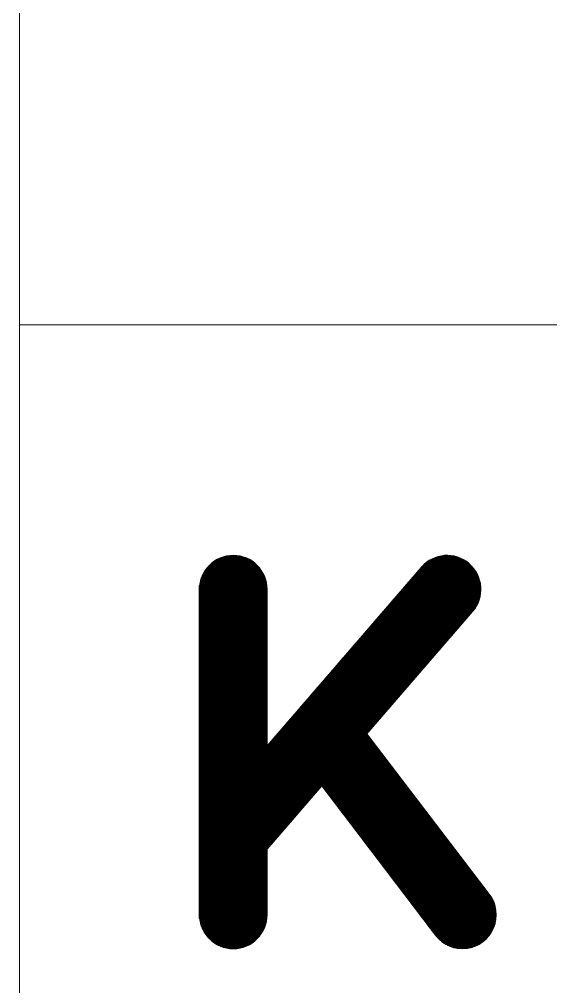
# Model space of a CAD drawing. Header units: inches. Extents: x 1155 to 1996, y 2 to 596.
# Drawn here: x 1821.56 to 1830.55, y 100.47 to 116.84 of the extents above; entities that cross this region are included whole.
import ezdxf

# ---------------------------------------------------------------- set-up
doc = ezdxf.new("R2010")
doc.units = ezdxf.units.IN
doc.header["$MEASUREMENT"] = 0
doc.layers.add('BG 0 -1', color=7, linetype='Continuous')
doc.layers.add('BG ÇÑ±¹Áö¿ª³\xad¹æ±â¼úÁÖ½ÄÈ¸»ç CI', color=7, linetype='Continuous')

msp = doc.modelspace()

# ---------------------------------------------------------------- linework, layer by layer
at = {"layer": 'BG 0 -1', "color": 7, "linetype": 'Continuous', "lineweight": 9}
for p, q in [((1821.558, 212.008), (1821.558, 19.738)), ((1821.558, 111.671), (1970.825, 111.671))]:
    msp.add_line(p, q, dxfattribs=at)
at = {"layer": 'BG ÇÑ±¹Áö¿ª³\xad¹æ±â¼úÁÖ½ÄÈ¸»ç CI', "color": 242, "linetype": 'Continuous', "lineweight": 25, "true_color": 0xd51c29}
for p, q in [((1824.782, 101.27), (1824.782, 107.608)), ((1824.787, 107.613), (1825.567, 107.613)), ((1824.799, 101.254), (1824.799, 107.624)), ((1824.807, 107.63), (1825.548, 107.63)), ((1824.817, 101.24), (1824.817, 107.639)), ((1824.828, 107.648), (1825.526, 107.648)), ((1824.834, 101.226), (1824.834, 107.652)), ((1824.851, 101.214), (1824.851, 107.665)), ((1824.852, 107.665), (1825.502, 107.665)), ((1824.869, 101.202), (1824.869, 107.676)), ((1824.879, 107.682), (1825.476, 107.682)), ((1824.886, 101.191), (1824.886, 107.687)), ((1824.903, 101.182), (1824.903, 107.697)), ((1824.909, 107.7), (1825.445, 107.7)), ((1824.921, 101.172), (1824.921, 107.706)), ((1824.938, 101.164), (1824.938, 107.714)), ((1824.945, 107.717), (1825.409, 107.717)), ((1824.956, 101.157), (1824.956, 107.722)), ((1824.973, 101.15), (1824.973, 107.729)), ((1824.989, 107.734), (1825.366, 107.734)), ((1824.99, 101.143), (1824.99, 107.735)), ((1825.008, 101.138), (1825.008, 107.741)), ((1825.025, 101.132), (1825.025, 107.746)), ((1825.042, 101.128), (1825.042, 107.75)), ((1825.049, 107.752), (1825.305, 107.752)), ((1825.06, 101.124), (1825.06, 107.754)), ((1825.077, 101.121), (1825.077, 107.758)), ((1825.094, 101.118), (1825.094, 107.76)), ((1825.112, 101.116), (1825.112, 107.763)), ((1825.129, 101.114), (1825.129, 107.764)), ((1825.147, 101.113), (1825.147, 107.766)), ((1825.164, 101.112), (1825.164, 107.766)), ((1825.181, 101.112), (1825.181, 107.766)), ((1825.199, 101.112), (1825.199, 107.766)), ((1825.216, 101.113), (1825.216, 107.765)), ((1825.233, 101.115), (1825.233, 107.764)), ((1825.251, 101.117), (1825.251, 107.762)), ((1825.268, 101.119), (1825.268, 107.759)), ((1825.285, 101.122), (1825.285, 107.756)), ((1825.303, 101.126), (1825.303, 107.752)), ((1825.32, 101.13), (1825.32, 107.748)), ((1825.338, 101.135), (1825.338, 107.743)), ((1825.355, 101.14), (1825.355, 107.738)), ((1825.372, 101.146), (1825.372, 107.732)), ((1825.39, 101.153), (1825.39, 107.725)), ((1825.407, 101.16), (1825.407, 107.718)), ((1825.424, 101.168), (1825.424, 107.71)), ((1825.442, 101.177), (1825.442, 107.701)), ((1825.459, 101.186), (1825.459, 107.692)), ((1825.476, 101.196), (1825.476, 107.682)), ((1825.494, 101.208), (1825.494, 107.671)), ((1825.511, 101.22), (1825.511, 107.659)), ((1825.529, 101.233), (1825.529, 107.646)), ((1825.546, 101.247), (1825.546, 107.632)), ((1825.563, 101.262), (1825.563, 107.616)), ((1828.404, 107.613), (1829.184, 107.613)), ((1828.411, 105.875), (1828.411, 107.619)), ((1828.424, 107.63), (1829.165, 107.63)), ((1828.428, 105.895), (1828.428, 107.634)), ((1828.445, 107.648), (1829.143, 107.648)), ((1828.446, 105.915), (1828.446, 107.648)), ((1828.463, 105.935), (1828.463, 107.661)), ((1828.469, 107.665), (1829.12, 107.665)), ((1828.481, 105.955), (1828.481, 107.673)), ((1828.496, 107.682), (1829.093, 107.682)), ((1828.498, 105.976), (1828.498, 107.684)), ((1828.515, 105.996), (1828.515, 107.694)), ((1828.526, 107.7), (1829.062, 107.7)), ((1828.533, 106.016), (1828.533, 107.703)), ((1828.55, 106.036), (1828.55, 107.712)), ((1828.562, 107.717), (1829.027, 107.717)), ((1828.567, 106.056), (1828.567, 107.719)), ((1828.585, 106.076), (1828.585, 107.727)), ((1828.602, 106.096), (1828.602, 107.733)), ((1828.606, 107.734), (1828.983, 107.734)), ((1828.619, 106.116), (1828.619, 107.739)), ((1828.637, 106.136), (1828.637, 107.744)), ((1828.654, 106.157), (1828.654, 107.749)), ((1828.666, 107.752), (1828.923, 107.752)), ((1828.672, 106.177), (1828.672, 107.753)), ((1828.689, 106.197), (1828.689, 107.757)), ((1828.706, 106.217), (1828.706, 107.76)), ((1828.724, 106.237), (1828.724, 107.762)), ((1828.741, 106.257), (1828.741, 107.764)), ((1828.758, 106.277), (1828.758, 107.765)), ((1828.776, 106.297), (1828.776, 107.766)), ((1828.793, 106.317), (1828.793, 107.766)), ((1828.81, 106.337), (1828.81, 107.766)), ((1828.828, 106.358), (1828.828, 107.765)), ((1828.845, 106.378), (1828.845, 107.764)), ((1828.863, 106.398), (1828.863, 107.762)), ((1828.88, 106.418), (1828.88, 107.76)), ((1828.897, 106.438), (1828.897, 107.757)), ((1828.915, 106.458), (1828.915, 107.754)), ((1828.932, 106.478), (1828.932, 107.75)), ((1828.949, 106.498), (1828.949, 107.745)), ((1828.967, 106.518), (1828.967, 107.74)), ((1828.984, 106.538), (1828.984, 107.734)), ((1829.001, 106.559), (1829.001, 107.728)), ((1829.019, 106.579), (1829.019, 107.72)), ((1829.036, 106.599), (1829.036, 107.713)), ((1829.054, 106.619), (1829.054, 107.704)), ((1829.071, 106.639), (1829.071, 107.695)), ((1829.088, 106.659), (1829.088, 107.685)), ((1829.106, 106.679), (1829.106, 107.674)), ((1829.123, 106.699), (1829.123, 107.663)), ((1829.14, 106.719), (1829.14, 107.65)), ((1829.158, 106.739), (1829.158, 107.636)), ((1829.175, 106.76), (1829.175, 107.621)), ((1829.192, 106.78), (1829.192, 107.605)), ((1824.66, 101.438), (1824.66, 107.44)), ((1824.66, 107.439), (1825.694, 107.439)), ((1824.669, 107.457), (1825.686, 107.457)), ((1824.678, 107.474), (1825.676, 107.474)), ((1824.678, 101.405), (1824.678, 107.474)), ((1824.688, 107.491), (1825.666, 107.491)), ((1824.695, 101.376), (1824.695, 107.503)), ((1824.699, 107.509), (1825.655, 107.509)), ((1824.711, 107.526), (1825.643, 107.526)), ((1824.712, 101.35), (1824.712, 107.528)), ((1824.724, 107.543), (1825.63, 107.543)), ((1824.73, 101.327), (1824.73, 107.551)), ((1824.738, 107.561), (1825.616, 107.561)), ((1824.747, 101.306), (1824.747, 107.572)), ((1824.753, 107.578), (1825.601, 107.578)), ((1824.765, 101.288), (1824.765, 107.591)), ((1824.769, 107.596), (1825.585, 107.596)), ((1825.581, 101.278), (1825.581, 107.6)), ((1825.598, 101.296), (1825.598, 107.582)), ((1825.615, 101.316), (1825.615, 107.562)), ((1825.633, 101.338), (1825.633, 107.54)), ((1825.65, 101.362), (1825.65, 107.516)), ((1825.667, 101.389), (1825.667, 107.489)), ((1825.685, 101.42), (1825.685, 107.458)), ((1828.361, 107.568), (1825.749, 104.545)), ((1828.25, 107.439), (1829.311, 107.439)), ((1828.255, 105.694), (1828.255, 107.445)), ((1828.265, 107.457), (1829.303, 107.457)), ((1828.272, 105.714), (1828.272, 107.465)), ((1828.28, 107.474), (1829.293, 107.474)), ((1828.29, 105.734), (1828.29, 107.485)), ((1828.295, 107.491), (1829.283, 107.491)), ((1828.307, 105.754), (1828.307, 107.505)), ((1828.31, 107.509), (1829.272, 107.509)), ((1828.324, 105.775), (1828.324, 107.525)), ((1828.325, 107.526), (1829.26, 107.526)), ((1828.34, 107.543), (1829.248, 107.543)), ((1828.342, 105.795), (1828.342, 107.545)), ((1828.355, 107.561), (1829.234, 107.561)), ((1828.359, 105.815), (1828.359, 107.565)), ((1828.37, 107.578), (1829.219, 107.578)), ((1828.376, 105.835), (1828.376, 107.585)), ((1828.386, 107.596), (1829.202, 107.596)), ((1828.394, 105.855), (1828.394, 107.603)), ((1829.21, 106.8), (1829.21, 107.588)), ((1829.227, 106.82), (1829.227, 107.568)), ((1829.245, 106.841), (1829.245, 107.547)), ((1829.262, 106.864), (1829.262, 107.524)), ((1829.279, 106.89), (1829.279, 107.498)), ((1829.297, 106.92), (1829.297, 107.468)), ((1824.612, 107.283), (1825.742, 107.283)), ((1824.615, 107.3), (1825.739, 107.3)), ((1824.618, 107.318), (1825.736, 107.318)), ((1824.622, 107.335), (1825.732, 107.335)), ((1824.626, 101.531), (1824.626, 107.347)), ((1824.627, 107.352), (1825.727, 107.352)), ((1824.632, 107.37), (1825.722, 107.37)), ((1824.638, 107.387), (1825.716, 107.387)), ((1824.643, 101.479), (1824.643, 107.4)), ((1824.645, 107.405), (1825.709, 107.405)), ((1824.652, 107.422), (1825.702, 107.422)), ((1825.702, 101.457), (1825.702, 107.421)), ((1825.72, 101.502), (1825.72, 107.376)), ((1825.737, 101.566), (1825.737, 107.312)), ((1828.115, 107.283), (1829.36, 107.283)), ((1828.116, 105.533), (1828.116, 107.284)), ((1828.13, 107.3), (1829.357, 107.3)), ((1828.133, 105.553), (1828.133, 107.304)), ((1828.145, 107.318), (1829.353, 107.318)), ((1828.151, 105.574), (1828.151, 107.324)), ((1828.16, 107.335), (1829.349, 107.335)), ((1828.168, 105.594), (1828.168, 107.344)), ((1828.175, 107.352), (1829.344, 107.352)), ((1828.185, 105.614), (1828.185, 107.364)), ((1828.19, 107.37), (1829.339, 107.37)), ((1828.203, 105.634), (1828.203, 107.385)), ((1828.205, 107.387), (1829.333, 107.387)), ((1828.22, 107.405), (1829.326, 107.405)), ((1828.22, 105.654), (1828.22, 107.405)), ((1828.235, 107.422), (1829.319, 107.422)), ((1828.237, 105.674), (1828.237, 107.425)), ((1829.314, 106.955), (1829.314, 107.434)), ((1829.331, 106.997), (1829.331, 107.392)), ((1829.349, 107.052), (1829.349, 107.336)), ((1824.605, 107.213), (1825.749, 107.213)), ((1824.605, 107.196), (1825.749, 107.196)), ((1824.605, 107.194), (1824.605, 101.684)), ((1824.605, 107.179), (1825.749, 107.179)), ((1824.605, 107.161), (1825.749, 107.161)), ((1824.605, 107.144), (1825.749, 107.144)), ((1824.605, 107.127), (1825.749, 107.127)), ((1824.606, 107.231), (1825.748, 107.231)), ((1824.607, 107.248), (1825.747, 107.248)), ((1824.608, 101.622), (1824.608, 107.256)), ((1824.609, 107.266), (1825.745, 107.266)), ((1825.749, 104.545), (1825.749, 107.194)), ((1827.977, 105.373), (1827.977, 107.123)), ((1827.98, 107.127), (1829.363, 107.127)), ((1827.994, 105.393), (1827.994, 107.143)), ((1827.995, 107.144), (1829.364, 107.144)), ((1828.01, 107.161), (1829.366, 107.161)), ((1828.012, 105.413), (1828.012, 107.163)), ((1828.025, 107.179), (1829.366, 107.179)), ((1828.029, 105.433), (1828.029, 107.184)), ((1828.04, 107.196), (1829.367, 107.196)), ((1828.046, 105.453), (1828.046, 107.204)), ((1828.055, 107.213), (1829.366, 107.213)), ((1828.064, 105.473), (1828.064, 107.224)), ((1828.07, 107.231), (1829.365, 107.231)), ((1828.081, 105.493), (1828.081, 107.244)), ((1828.085, 107.248), (1829.364, 107.248)), ((1828.098, 105.513), (1828.098, 107.264)), ((1828.1, 107.266), (1829.362, 107.266)), ((1829.366, 107.171), (1829.366, 107.217)), ((1824.605, 107.109), (1825.749, 107.109)), ((1824.605, 107.092), (1825.749, 107.092)), ((1824.605, 107.075), (1825.749, 107.075)), ((1824.605, 107.057), (1825.749, 107.057)), ((1824.605, 107.04), (1825.749, 107.04)), ((1824.605, 107.022), (1825.749, 107.022)), ((1824.605, 107.005), (1825.749, 107.005)), ((1824.605, 106.988), (1825.749, 106.988)), ((1824.605, 106.97), (1825.749, 106.97)), ((1824.605, 106.953), (1825.749, 106.953)), ((1827.83, 106.953), (1829.313, 106.953)), ((1827.838, 105.212), (1827.838, 106.962)), ((1827.845, 106.97), (1829.321, 106.97)), ((1827.855, 105.232), (1827.855, 106.983)), ((1827.86, 106.988), (1829.328, 106.988)), ((1827.873, 105.252), (1827.873, 107.003)), ((1827.875, 107.005), (1829.334, 107.005)), ((1827.89, 105.272), (1827.89, 107.023)), ((1827.89, 107.022), (1829.34, 107.022)), ((1827.905, 107.04), (1829.345, 107.04)), ((1827.907, 105.292), (1827.907, 107.043)), ((1827.92, 107.057), (1829.35, 107.057)), ((1827.925, 105.312), (1827.925, 107.063)), ((1827.935, 107.075), (1829.354, 107.075)), ((1827.942, 105.332), (1827.942, 107.083)), ((1827.95, 107.092), (1829.357, 107.092)), ((1827.96, 105.352), (1827.96, 107.103)), ((1827.965, 107.109), (1829.36, 107.109)), ((1824.605, 106.936), (1825.749, 106.936)), ((1824.605, 106.918), (1825.749, 106.918)), ((1824.605, 106.901), (1825.749, 106.901)), ((1824.605, 106.884), (1825.749, 106.884)), ((1824.605, 106.866), (1825.749, 106.866)), ((1824.605, 106.849), (1825.749, 106.849)), ((1824.605, 106.831), (1825.749, 106.831)), ((1824.605, 106.814), (1825.749, 106.814)), ((1824.605, 106.797), (1825.749, 106.797)), ((1827.435, 104.745), (1829.227, 106.82)), ((1827.695, 106.797), (1829.207, 106.797)), ((1827.699, 105.051), (1827.699, 106.802)), ((1827.71, 106.814), (1829.222, 106.814)), ((1827.716, 105.071), (1827.716, 106.822)), ((1827.725, 106.831), (1829.237, 106.831)), ((1827.734, 105.091), (1827.734, 106.842)), ((1827.74, 106.849), (1829.251, 106.849)), ((1827.751, 105.111), (1827.751, 106.862)), ((1827.755, 106.866), (1829.263, 106.866)), ((1827.769, 105.131), (1827.769, 106.882)), ((1827.77, 106.884), (1829.275, 106.884)), ((1827.785, 106.901), (1829.286, 106.901)), ((1827.786, 105.151), (1827.786, 106.902)), ((1827.8, 106.918), (1829.296, 106.918)), ((1827.803, 105.172), (1827.803, 106.922)), ((1827.815, 106.936), (1829.305, 106.936)), ((1827.821, 105.192), (1827.821, 106.942)), ((1824.605, 106.779), (1825.749, 106.779)), ((1824.605, 106.762), (1825.749, 106.762)), ((1824.605, 106.745), (1825.749, 106.745)), ((1824.605, 106.727), (1825.749, 106.727)), ((1824.605, 106.71), (1825.749, 106.71)), ((1824.605, 106.693), (1825.749, 106.693)), ((1824.605, 106.675), (1825.749, 106.675)), ((1824.605, 106.658), (1825.749, 106.658)), ((1824.605, 106.64), (1825.749, 106.64)), ((1824.605, 106.623), (1825.749, 106.623)), ((1827.543, 104.87), (1827.543, 106.621)), ((1827.545, 106.623), (1829.057, 106.623)), ((1827.56, 104.89), (1827.56, 106.641)), ((1827.56, 106.64), (1829.072, 106.64)), ((1827.575, 106.658), (1829.087, 106.658)), ((1827.578, 104.91), (1827.578, 106.661)), ((1827.59, 106.675), (1829.102, 106.675)), ((1827.595, 104.93), (1827.595, 106.681)), ((1827.605, 106.693), (1829.117, 106.693)), ((1827.612, 104.95), (1827.612, 106.701)), ((1827.62, 106.71), (1829.132, 106.71)), ((1827.63, 104.971), (1827.63, 106.721)), ((1827.635, 106.727), (1829.147, 106.727)), ((1827.647, 104.991), (1827.647, 106.741)), ((1827.65, 106.745), (1829.162, 106.745)), ((1827.664, 105.011), (1827.664, 106.761)), ((1827.665, 106.762), (1829.177, 106.762)), ((1827.68, 106.779), (1829.192, 106.779)), ((1827.682, 105.031), (1827.682, 106.782)), ((1824.605, 106.606), (1825.749, 106.606)), ((1824.605, 106.588), (1825.749, 106.588)), ((1824.605, 106.571), (1825.749, 106.571)), ((1824.605, 106.554), (1825.749, 106.554)), ((1824.605, 106.536), (1825.749, 106.536)), ((1824.605, 106.519), (1825.749, 106.519)), ((1824.605, 106.502), (1825.749, 106.502)), ((1824.605, 106.484), (1825.749, 106.484)), ((1824.605, 106.467), (1825.749, 106.467)), ((1827.404, 102.909), (1827.404, 106.46)), ((1827.41, 106.467), (1828.922, 106.467)), ((1827.421, 102.886), (1827.421, 106.48)), ((1827.425, 106.484), (1828.937, 106.484)), ((1827.439, 104.749), (1827.439, 106.5)), ((1827.44, 106.502), (1828.952, 106.502)), ((1827.455, 106.519), (1828.967, 106.519)), ((1827.456, 104.77), (1827.456, 106.52)), ((1827.47, 106.536), (1828.982, 106.536)), ((1827.473, 104.79), (1827.473, 106.54)), ((1827.485, 106.554), (1828.997, 106.554)), ((1827.491, 104.81), (1827.491, 106.56)), ((1827.5, 106.571), (1829.012, 106.571)), ((1827.508, 104.83), (1827.508, 106.581)), ((1827.515, 106.588), (1829.027, 106.588)), ((1827.525, 104.85), (1827.525, 106.601)), ((1827.53, 106.606), (1829.042, 106.606)), ((1824.605, 106.449), (1825.749, 106.449)), ((1824.605, 106.432), (1825.749, 106.432)), ((1824.605, 106.415), (1825.749, 106.415)), ((1824.605, 106.397), (1825.749, 106.397)), ((1824.605, 106.38), (1825.749, 106.38)), ((1824.605, 106.363), (1825.749, 106.363)), ((1824.605, 106.345), (1825.749, 106.345)), ((1824.605, 106.328), (1825.749, 106.328)), ((1824.605, 106.311), (1825.749, 106.311)), ((1824.605, 106.293), (1825.749, 106.293)), ((1827.26, 106.293), (1828.772, 106.293)), ((1827.265, 103.092), (1827.265, 106.299)), ((1827.275, 106.311), (1828.787, 106.311)), ((1827.282, 103.069), (1827.282, 106.319)), ((1827.29, 106.328), (1828.802, 106.328)), ((1827.3, 103.046), (1827.3, 106.339)), ((1827.305, 106.345), (1828.817, 106.345)), ((1827.317, 103.023), (1827.317, 106.359)), ((1827.32, 106.363), (1828.832, 106.363)), ((1827.334, 103.001), (1827.334, 106.38)), ((1827.335, 106.38), (1828.847, 106.38)), ((1827.35, 106.397), (1828.862, 106.397)), ((1827.352, 102.978), (1827.352, 106.4)), ((1827.365, 106.415), (1828.877, 106.415)), ((1827.369, 102.955), (1827.369, 106.42)), ((1827.38, 106.432), (1828.892, 106.432)), ((1827.387, 102.932), (1827.387, 106.44)), ((1827.395, 106.449), (1828.907, 106.449)), ((1824.605, 106.276), (1825.749, 106.276)), ((1824.605, 106.258), (1825.749, 106.258)), ((1824.605, 106.241), (1825.749, 106.241)), ((1824.605, 106.224), (1825.749, 106.224)), ((1824.605, 106.206), (1825.749, 106.206)), ((1824.605, 106.189), (1825.749, 106.189)), ((1824.605, 106.172), (1825.749, 106.172)), ((1824.605, 106.154), (1825.749, 106.154)), ((1824.605, 106.137), (1825.749, 106.137)), ((1827.125, 106.137), (1828.637, 106.137)), ((1827.126, 103.275), (1827.126, 106.138)), ((1827.14, 106.154), (1828.652, 106.154)), ((1827.143, 103.252), (1827.143, 106.158)), ((1827.155, 106.172), (1828.667, 106.172)), ((1827.161, 103.229), (1827.161, 106.179)), ((1827.17, 106.189), (1828.682, 106.189)), ((1827.178, 103.206), (1827.178, 106.199)), ((1827.185, 106.206), (1828.697, 106.206)), ((1827.196, 103.183), (1827.196, 106.219)), ((1827.2, 106.224), (1828.712, 106.224)), ((1827.213, 103.16), (1827.213, 106.239)), ((1827.215, 106.241), (1828.727, 106.241)), ((1827.23, 103.138), (1827.23, 106.259)), ((1827.23, 106.258), (1828.742, 106.258)), ((1827.245, 106.276), (1828.757, 106.276)), ((1827.248, 103.115), (1827.248, 106.279)), ((1824.605, 106.12), (1825.749, 106.12)), ((1824.605, 106.102), (1825.749, 106.102)), ((1824.605, 106.085), (1825.749, 106.085)), ((1824.605, 106.067), (1825.749, 106.067)), ((1824.605, 106.05), (1825.749, 106.05)), ((1824.605, 106.033), (1825.749, 106.033)), ((1824.605, 106.015), (1825.749, 106.015)), ((1824.605, 105.998), (1825.749, 105.998)), ((1824.605, 105.981), (1825.749, 105.981)), ((1826.987, 103.457), (1826.987, 105.978)), ((1826.99, 105.981), (1828.502, 105.981)), ((1827.005, 105.998), (1828.517, 105.998)), ((1827.005, 103.434), (1827.005, 105.998)), ((1827.02, 106.015), (1828.532, 106.015)), ((1827.022, 103.412), (1827.022, 106.018)), ((1827.035, 106.033), (1828.547, 106.033)), ((1827.039, 103.389), (1827.039, 106.038)), ((1827.05, 106.05), (1828.562, 106.05)), ((1827.057, 103.366), (1827.057, 106.058)), ((1827.065, 106.067), (1828.577, 106.067)), ((1827.074, 103.343), (1827.074, 106.078)), ((1827.08, 106.085), (1828.592, 106.085)), ((1827.091, 103.32), (1827.091, 106.098)), ((1827.095, 106.102), (1828.607, 106.102)), ((1827.109, 103.297), (1827.109, 106.118)), ((1827.11, 106.12), (1828.622, 106.12)), ((1824.605, 105.963), (1825.749, 105.963)), ((1824.605, 105.946), (1825.749, 105.946)), ((1824.605, 105.929), (1825.749, 105.929)), ((1824.605, 105.911), (1825.749, 105.911)), ((1824.605, 105.894), (1825.749, 105.894)), ((1824.605, 105.876), (1825.749, 105.876)), ((1824.605, 105.859), (1825.749, 105.859)), ((1824.605, 105.842), (1825.749, 105.842)), ((1824.605, 105.824), (1825.749, 105.824)), ((1824.605, 105.807), (1825.749, 105.807)), ((1826.84, 105.807), (1828.352, 105.807)), ((1826.848, 103.64), (1826.848, 105.817)), ((1826.855, 105.824), (1828.367, 105.824)), ((1826.866, 103.617), (1826.866, 105.837)), ((1826.87, 105.842), (1828.382, 105.842)), ((1826.883, 103.594), (1826.883, 105.857)), ((1826.885, 105.859), (1828.397, 105.859)), ((1826.9, 103.572), (1826.9, 105.877)), ((1826.9, 105.876), (1828.412, 105.876)), ((1826.915, 105.894), (1828.427, 105.894)), ((1826.918, 103.549), (1826.918, 105.897)), ((1826.93, 105.911), (1828.442, 105.911)), ((1826.935, 103.526), (1826.935, 105.917)), ((1826.945, 105.929), (1828.457, 105.929)), ((1826.952, 103.503), (1826.952, 105.937)), ((1826.96, 105.946), (1828.472, 105.946)), ((1826.97, 103.48), (1826.97, 105.957)), ((1826.975, 105.963), (1828.487, 105.963)), ((1824.605, 105.79), (1825.749, 105.79)), ((1824.605, 105.772), (1825.749, 105.772)), ((1824.605, 105.755), (1825.749, 105.755)), ((1824.605, 105.738), (1825.749, 105.738)), ((1824.605, 105.72), (1825.749, 105.72)), ((1824.605, 105.703), (1825.749, 105.703)), ((1824.605, 105.685), (1825.749, 105.685)), ((1824.605, 105.668), (1825.749, 105.668)), ((1824.605, 105.651), (1825.749, 105.651)), ((1826.705, 105.651), (1828.217, 105.651)), ((1826.709, 103.823), (1826.709, 105.656)), ((1826.72, 105.668), (1828.232, 105.668)), ((1826.727, 103.8), (1826.727, 105.676)), ((1826.735, 105.685), (1828.247, 105.685)), ((1826.744, 103.777), (1826.744, 105.696)), ((1826.75, 105.703), (1828.262, 105.703)), ((1826.761, 103.754), (1826.761, 105.716)), ((1826.765, 105.72), (1828.277, 105.72)), ((1826.779, 103.731), (1826.779, 105.736)), ((1826.78, 105.738), (1828.292, 105.738)), ((1826.795, 105.755), (1828.307, 105.755)), ((1826.796, 103.709), (1826.796, 105.756)), ((1826.81, 105.772), (1828.322, 105.772)), ((1826.814, 103.686), (1826.814, 105.776)), ((1826.825, 105.79), (1828.337, 105.79)), ((1826.831, 103.663), (1826.831, 105.797)), ((1824.605, 105.633), (1825.749, 105.633)), ((1824.605, 105.616), (1825.749, 105.616)), ((1824.605, 105.599), (1825.749, 105.599)), ((1824.605, 105.581), (1825.749, 105.581)), ((1824.605, 105.564), (1825.749, 105.564)), ((1824.605, 105.547), (1825.749, 105.547)), ((1824.605, 105.529), (1825.749, 105.529)), ((1824.605, 105.512), (1825.749, 105.512)), ((1824.605, 105.494), (1825.749, 105.494)), ((1824.605, 105.477), (1825.749, 105.477)), ((1826.553, 103.724), (1826.553, 105.475)), ((1826.555, 105.477), (1828.067, 105.477)), ((1826.57, 103.744), (1826.57, 105.495)), ((1826.57, 105.494), (1828.082, 105.494)), ((1826.585, 105.512), (1828.097, 105.512)), ((1826.588, 103.764), (1826.588, 105.515)), ((1826.6, 105.529), (1828.112, 105.529)), ((1826.605, 103.785), (1826.605, 105.535)), ((1826.615, 105.547), (1828.127, 105.547)), ((1826.623, 103.805), (1826.623, 105.555)), ((1826.63, 105.564), (1828.142, 105.564)), ((1826.64, 103.825), (1826.64, 105.575)), ((1826.645, 105.581), (1828.157, 105.581)), ((1826.657, 103.845), (1826.657, 105.596)), ((1826.66, 105.599), (1828.172, 105.599)), ((1826.675, 105.616), (1828.187, 105.616)), ((1826.675, 103.865), (1826.675, 105.616)), ((1826.69, 105.633), (1828.202, 105.633)), ((1826.692, 103.846), (1826.692, 105.636)), ((1824.605, 105.46), (1825.749, 105.46)), ((1824.605, 105.442), (1825.749, 105.442)), ((1824.605, 105.425), (1825.749, 105.425)), ((1824.605, 105.408), (1825.749, 105.408)), ((1824.605, 105.39), (1825.749, 105.39)), ((1824.605, 105.373), (1825.749, 105.373)), ((1824.605, 105.355), (1825.749, 105.355)), ((1824.605, 105.338), (1825.749, 105.338)), ((1824.605, 105.321), (1825.749, 105.321)), ((1826.414, 103.563), (1826.414, 105.314)), ((1826.42, 105.321), (1827.932, 105.321)), ((1826.432, 103.584), (1826.432, 105.334)), ((1826.435, 105.338), (1827.947, 105.338)), ((1826.449, 103.604), (1826.449, 105.354)), ((1826.45, 105.355), (1827.962, 105.355)), ((1826.465, 105.373), (1827.977, 105.373)), ((1826.466, 103.624), (1826.466, 105.374)), ((1826.48, 105.39), (1827.992, 105.39)), ((1826.484, 103.644), (1826.484, 105.395)), ((1826.495, 105.408), (1828.007, 105.408)), ((1826.501, 103.664), (1826.501, 105.415)), ((1826.51, 105.425), (1828.022, 105.425)), ((1826.518, 103.684), (1826.518, 105.435)), ((1826.525, 105.442), (1828.037, 105.442)), ((1826.536, 103.704), (1826.536, 105.455)), ((1826.54, 105.46), (1828.052, 105.46)), ((1824.605, 105.303), (1825.749, 105.303)), ((1824.605, 105.286), (1825.749, 105.286)), ((1824.605, 105.269), (1825.749, 105.269)), ((1824.605, 105.251), (1825.749, 105.251)), ((1824.605, 105.234), (1825.749, 105.234)), ((1824.605, 105.217), (1825.749, 105.217)), ((1824.605, 105.199), (1825.749, 105.199)), ((1824.605, 105.182), (1825.749, 105.182)), ((1824.605, 105.164), (1825.749, 105.164)), ((1824.605, 105.147), (1825.749, 105.147)), ((1826.27, 105.147), (1827.782, 105.147)), ((1826.275, 103.403), (1826.275, 105.153)), ((1826.285, 105.164), (1827.797, 105.164)), ((1826.293, 103.423), (1826.293, 105.173)), ((1826.3, 105.182), (1827.812, 105.182)), ((1826.31, 103.443), (1826.31, 105.194)), ((1826.315, 105.199), (1827.827, 105.199)), ((1826.327, 103.463), (1826.327, 105.214)), ((1826.33, 105.217), (1827.842, 105.217)), ((1826.345, 105.234), (1827.857, 105.234)), ((1826.345, 103.483), (1826.345, 105.234)), ((1826.36, 105.251), (1827.872, 105.251)), ((1826.362, 103.503), (1826.362, 105.254)), ((1826.375, 105.269), (1827.887, 105.269)), ((1826.379, 103.523), (1826.379, 105.274)), ((1826.39, 105.286), (1827.902, 105.286)), ((1826.397, 103.543), (1826.397, 105.294)), ((1826.405, 105.303), (1827.917, 105.303)), ((1824.605, 105.13), (1825.749, 105.13)), ((1824.605, 105.112), (1825.749, 105.112)), ((1824.605, 105.095), (1825.749, 105.095)), ((1824.605, 105.078), (1825.749, 105.078)), ((1824.605, 105.06), (1825.749, 105.06)), ((1824.605, 105.043), (1825.749, 105.043)), ((1824.605, 105.026), (1825.749, 105.026)), ((1824.605, 105.008), (1825.749, 105.008)), ((1824.605, 104.991), (1825.749, 104.991)), ((1826.135, 104.991), (1827.647, 104.991)), ((1826.136, 103.242), (1826.136, 104.993)), ((1826.15, 105.008), (1827.662, 105.008)), ((1826.154, 103.262), (1826.154, 105.013)), ((1826.165, 105.026), (1827.677, 105.026)), ((1826.171, 103.282), (1826.171, 105.033)), ((1826.18, 105.043), (1827.692, 105.043)), ((1826.188, 103.302), (1826.188, 105.053)), ((1826.195, 105.06), (1827.707, 105.06)), ((1826.206, 103.322), (1826.206, 105.073)), ((1826.21, 105.078), (1827.722, 105.078)), ((1826.223, 103.342), (1826.223, 105.093)), ((1826.225, 105.095), (1827.737, 105.095)), ((1826.24, 103.362), (1826.24, 105.113)), ((1826.24, 105.112), (1827.752, 105.112)), ((1826.255, 105.13), (1827.767, 105.13)), ((1826.258, 103.383), (1826.258, 105.133)), ((1824.605, 104.973), (1825.749, 104.973)), ((1824.605, 104.956), (1825.749, 104.956)), ((1824.605, 104.939), (1825.749, 104.939)), ((1824.605, 104.921), (1825.749, 104.921)), ((1824.605, 104.904), (1825.749, 104.904)), ((1824.605, 104.887), (1825.749, 104.887)), ((1824.605, 104.869), (1825.749, 104.869)), ((1824.605, 104.852), (1825.749, 104.852)), ((1824.605, 104.835), (1825.749, 104.835)), ((1825.997, 103.081), (1825.997, 104.832)), ((1826, 104.835), (1827.512, 104.835)), ((1826.015, 104.852), (1827.527, 104.852)), ((1826.015, 103.101), (1826.015, 104.852)), ((1826.03, 104.869), (1827.542, 104.869)), ((1826.032, 103.121), (1826.032, 104.872)), ((1826.045, 104.887), (1827.557, 104.887)), ((1826.049, 103.141), (1826.049, 104.892)), ((1826.06, 104.904), (1827.572, 104.904)), ((1826.067, 103.161), (1826.067, 104.912)), ((1826.075, 104.921), (1827.587, 104.921)), ((1826.084, 103.182), (1826.084, 104.932)), ((1826.09, 104.939), (1827.602, 104.939)), ((1826.102, 103.202), (1826.102, 104.952)), ((1826.105, 104.956), (1827.617, 104.956)), ((1826.119, 103.222), (1826.119, 104.972)), ((1826.12, 104.973), (1827.632, 104.973)), ((1824.605, 104.817), (1825.749, 104.817)), ((1824.605, 104.8), (1825.749, 104.8)), ((1824.605, 104.782), (1825.749, 104.782)), ((1824.605, 104.765), (1825.749, 104.765)), ((1824.605, 104.748), (1825.749, 104.748)), ((1824.605, 104.73), (1825.749, 104.73)), ((1824.605, 104.713), (1825.749, 104.713)), ((1824.605, 104.696), (1825.749, 104.696)), ((1824.605, 104.678), (1825.749, 104.678)), ((1824.605, 104.661), (1825.749, 104.661)), ((1825.85, 104.661), (1827.499, 104.661)), ((1825.858, 102.92), (1825.858, 104.671)), ((1825.865, 104.678), (1827.485, 104.678)), ((1825.876, 102.94), (1825.876, 104.691)), ((1825.88, 104.696), (1827.472, 104.696)), ((1825.893, 102.96), (1825.893, 104.711)), ((1825.895, 104.713), (1827.459, 104.713)), ((1825.91, 104.73), (1827.446, 104.73)), ((1825.911, 102.981), (1825.911, 104.731)), ((1825.925, 104.748), (1827.437, 104.748)), ((1825.928, 103.001), (1825.928, 104.751)), ((1825.94, 104.765), (1827.452, 104.765)), ((1825.945, 103.021), (1825.945, 104.771)), ((1825.955, 104.782), (1827.467, 104.782)), ((1825.963, 103.041), (1825.963, 104.792)), ((1825.97, 104.8), (1827.482, 104.8)), ((1825.98, 103.061), (1825.98, 104.812)), ((1825.985, 104.817), (1827.497, 104.817)), ((1829.508, 102.032), (1827.435, 104.745)), ((1827.439, 102.864), (1827.439, 104.739)), ((1827.456, 102.841), (1827.456, 104.717)), ((1827.473, 102.818), (1827.473, 104.694)), ((1827.491, 102.795), (1827.491, 104.671)), ((1824.605, 104.644), (1825.749, 104.644)), ((1824.605, 104.626), (1825.749, 104.626)), ((1824.605, 104.609), (1825.749, 104.609)), ((1824.605, 104.591), (1825.749, 104.591)), ((1824.605, 104.574), (1825.749, 104.574)), ((1824.605, 104.557), (1825.749, 104.557)), ((1824.605, 104.539), (1827.592, 104.539)), ((1824.605, 104.522), (1827.605, 104.522)), ((1824.605, 104.505), (1827.618, 104.505)), ((1825.754, 102.8), (1825.754, 104.55)), ((1825.76, 104.557), (1827.578, 104.557)), ((1825.772, 102.82), (1825.772, 104.57)), ((1825.775, 104.574), (1827.565, 104.574)), ((1825.789, 102.84), (1825.789, 104.591)), ((1825.79, 104.591), (1827.552, 104.591)), ((1825.805, 104.609), (1827.539, 104.609)), ((1825.806, 102.86), (1825.806, 104.611)), ((1825.82, 104.626), (1827.525, 104.626)), ((1825.824, 102.88), (1825.824, 104.631)), ((1825.835, 104.644), (1827.512, 104.644)), ((1825.841, 102.9), (1825.841, 104.651)), ((1827.508, 102.772), (1827.508, 104.649)), ((1827.525, 102.749), (1827.525, 104.626)), ((1827.543, 102.727), (1827.543, 104.603)), ((1827.56, 102.704), (1827.56, 104.58)), ((1827.578, 102.681), (1827.578, 104.558)), ((1827.595, 102.658), (1827.595, 104.535)), ((1827.612, 102.635), (1827.612, 104.512)), ((1824.605, 104.487), (1827.631, 104.487)), ((1824.605, 104.47), (1827.645, 104.47)), ((1824.605, 104.453), (1827.658, 104.453)), ((1824.605, 104.435), (1827.671, 104.435)), ((1824.605, 104.418), (1827.685, 104.418)), ((1824.605, 104.4), (1827.698, 104.4)), ((1824.605, 104.383), (1827.711, 104.383)), ((1824.605, 104.366), (1827.724, 104.366)), ((1824.605, 104.348), (1827.738, 104.348)), ((1824.605, 104.331), (1827.751, 104.331)), ((1827.63, 102.612), (1827.63, 104.49)), ((1827.647, 102.589), (1827.647, 104.467)), ((1827.664, 102.567), (1827.664, 104.444)), ((1827.682, 102.544), (1827.682, 104.421)), ((1827.699, 102.521), (1827.699, 104.399)), ((1827.716, 102.498), (1827.716, 104.376)), ((1827.734, 102.475), (1827.734, 104.353)), ((1827.751, 102.452), (1827.751, 104.331)), ((1824.605, 104.314), (1827.764, 104.314)), ((1824.605, 104.296), (1827.777, 104.296)), ((1824.605, 104.279), (1827.791, 104.279)), ((1824.605, 104.262), (1827.804, 104.262)), ((1824.605, 104.244), (1827.817, 104.244)), ((1824.605, 104.227), (1827.831, 104.227)), ((1824.605, 104.209), (1827.844, 104.209)), ((1824.605, 104.192), (1827.857, 104.192)), ((1824.605, 104.175), (1827.87, 104.175)), ((1827.769, 102.43), (1827.769, 104.308)), ((1827.786, 102.407), (1827.786, 104.285)), ((1827.803, 102.384), (1827.803, 104.262)), ((1827.821, 102.361), (1827.821, 104.24)), ((1827.838, 102.338), (1827.838, 104.217)), ((1827.855, 102.315), (1827.855, 104.194)), ((1827.873, 102.293), (1827.873, 104.172)), ((1824.605, 104.157), (1827.884, 104.157)), ((1824.605, 104.14), (1827.897, 104.14)), ((1824.605, 104.123), (1827.91, 104.123)), ((1824.605, 104.105), (1827.924, 104.105)), ((1824.605, 104.088), (1827.937, 104.088)), ((1824.605, 104.071), (1827.95, 104.071)), ((1824.605, 104.053), (1827.963, 104.053)), ((1824.605, 104.036), (1827.977, 104.036)), ((1824.605, 104.018), (1827.99, 104.018)), ((1824.605, 104.001), (1828.003, 104.001)), ((1827.89, 102.27), (1827.89, 104.149)), ((1827.907, 102.247), (1827.907, 104.126)), ((1827.925, 102.224), (1827.925, 104.104)), ((1827.942, 102.201), (1827.942, 104.081)), ((1827.96, 102.178), (1827.96, 104.058)), ((1827.977, 102.156), (1827.977, 104.035)), ((1827.994, 102.133), (1827.994, 104.013)), ((1824.605, 103.984), (1828.016, 103.984)), ((1824.605, 103.966), (1828.03, 103.966)), ((1824.605, 103.949), (1828.043, 103.949)), ((1824.605, 103.932), (1828.056, 103.932)), ((1824.605, 103.914), (1828.07, 103.914)), ((1824.605, 103.897), (1828.083, 103.897)), ((1824.605, 103.88), (1828.096, 103.88)), ((1824.605, 103.862), (1826.672, 103.862)), ((1824.605, 103.845), (1826.657, 103.845)), ((1825.749, 102.794), (1826.676, 103.867)), ((1826.676, 103.867), (1828.599, 101.337)), ((1826.679, 103.862), (1828.109, 103.862)), ((1826.693, 103.845), (1828.123, 103.845)), ((1828.012, 102.11), (1828.012, 103.99)), ((1828.029, 102.087), (1828.029, 103.967)), ((1828.046, 102.064), (1828.046, 103.945)), ((1828.064, 102.041), (1828.064, 103.922)), ((1828.081, 102.019), (1828.081, 103.899)), ((1828.098, 101.996), (1828.098, 103.876)), ((1828.116, 101.973), (1828.116, 103.854)), ((1824.605, 103.827), (1826.642, 103.827)), ((1824.605, 103.81), (1826.627, 103.81)), ((1824.605, 103.793), (1826.612, 103.793)), ((1824.605, 103.775), (1826.597, 103.775)), ((1824.605, 103.758), (1826.582, 103.758)), ((1824.605, 103.741), (1826.567, 103.741)), ((1824.605, 103.723), (1826.552, 103.723)), ((1824.605, 103.706), (1826.537, 103.706)), ((1824.605, 103.689), (1826.522, 103.689)), ((1826.706, 103.827), (1828.136, 103.827)), ((1826.719, 103.81), (1828.149, 103.81)), ((1826.732, 103.793), (1828.162, 103.793)), ((1826.745, 103.775), (1828.176, 103.775)), ((1826.759, 103.758), (1828.189, 103.758)), ((1826.772, 103.741), (1828.202, 103.741)), ((1826.785, 103.723), (1828.216, 103.723)), ((1826.798, 103.706), (1828.229, 103.706)), ((1826.811, 103.689), (1828.242, 103.689)), ((1828.133, 101.95), (1828.133, 103.831)), ((1828.151, 101.927), (1828.151, 103.808)), ((1828.168, 101.904), (1828.168, 103.786)), ((1828.185, 101.881), (1828.185, 103.763)), ((1828.203, 101.859), (1828.203, 103.74)), ((1828.22, 101.836), (1828.22, 103.717)), ((1828.237, 101.813), (1828.237, 103.695)), ((1824.605, 103.671), (1826.507, 103.671)), ((1824.605, 103.654), (1826.492, 103.654)), ((1824.605, 103.636), (1826.477, 103.636)), ((1824.605, 103.619), (1826.462, 103.619)), ((1824.605, 103.602), (1826.447, 103.602)), ((1824.605, 103.584), (1826.432, 103.584)), ((1824.605, 103.567), (1826.417, 103.567)), ((1824.605, 103.55), (1826.402, 103.55)), ((1824.605, 103.532), (1826.387, 103.532)), ((1824.605, 103.515), (1826.372, 103.515)), ((1826.825, 103.671), (1828.255, 103.671)), ((1826.838, 103.654), (1828.269, 103.654)), ((1826.851, 103.636), (1828.282, 103.636)), ((1826.864, 103.619), (1828.295, 103.619)), ((1826.877, 103.602), (1828.309, 103.602)), ((1826.891, 103.584), (1828.322, 103.584)), ((1826.904, 103.567), (1828.335, 103.567)), ((1826.917, 103.55), (1828.348, 103.55)), ((1826.93, 103.532), (1828.362, 103.532)), ((1826.943, 103.515), (1828.375, 103.515)), ((1828.255, 101.79), (1828.255, 103.672)), ((1828.272, 101.767), (1828.272, 103.649)), ((1828.29, 101.744), (1828.29, 103.627)), ((1828.307, 101.722), (1828.307, 103.604)), ((1828.324, 101.699), (1828.324, 103.581)), ((1828.342, 101.676), (1828.342, 103.558)), ((1828.359, 101.653), (1828.359, 103.536)), ((1828.376, 101.63), (1828.376, 103.513)), ((1824.605, 103.497), (1826.357, 103.497)), ((1824.605, 103.48), (1826.342, 103.48)), ((1824.605, 103.463), (1826.327, 103.463)), ((1824.605, 103.445), (1826.312, 103.445)), ((1824.605, 103.428), (1826.297, 103.428)), ((1824.605, 103.411), (1826.282, 103.411)), ((1824.605, 103.393), (1826.267, 103.393)), ((1824.605, 103.376), (1826.252, 103.376)), ((1824.605, 103.359), (1826.237, 103.359)), ((1826.957, 103.497), (1828.388, 103.497)), ((1826.97, 103.48), (1828.401, 103.48)), ((1826.983, 103.463), (1828.415, 103.463)), ((1826.996, 103.445), (1828.428, 103.445)), ((1827.009, 103.428), (1828.441, 103.428)), ((1827.023, 103.411), (1828.455, 103.411)), ((1827.036, 103.393), (1828.468, 103.393)), ((1827.049, 103.376), (1828.481, 103.376)), ((1827.062, 103.359), (1828.494, 103.359)), ((1828.394, 101.607), (1828.394, 103.49)), ((1828.411, 101.585), (1828.411, 103.468)), ((1828.428, 101.562), (1828.428, 103.445)), ((1828.446, 101.539), (1828.446, 103.422)), ((1828.463, 101.516), (1828.463, 103.399)), ((1828.481, 101.493), (1828.481, 103.377)), ((1828.498, 101.47), (1828.498, 103.354)), ((1824.605, 103.341), (1826.222, 103.341)), ((1824.605, 103.324), (1826.207, 103.324)), ((1824.605, 103.306), (1826.192, 103.306)), ((1824.605, 103.289), (1826.177, 103.289)), ((1824.605, 103.272), (1826.162, 103.272)), ((1824.605, 103.254), (1826.147, 103.254)), ((1824.605, 103.237), (1826.132, 103.237)), ((1824.605, 103.22), (1826.117, 103.22)), ((1824.605, 103.202), (1826.102, 103.202)), ((1824.605, 103.185), (1826.087, 103.185)), ((1827.075, 103.341), (1828.508, 103.341)), ((1827.089, 103.324), (1828.521, 103.324)), ((1827.102, 103.306), (1828.534, 103.306)), ((1827.115, 103.289), (1828.547, 103.289)), ((1827.128, 103.272), (1828.561, 103.272)), ((1827.141, 103.254), (1828.574, 103.254)), ((1827.155, 103.237), (1828.587, 103.237)), ((1827.168, 103.22), (1828.601, 103.22)), ((1827.181, 103.202), (1828.614, 103.202)), ((1827.194, 103.185), (1828.627, 103.185)), ((1828.515, 101.448), (1828.515, 103.331)), ((1828.533, 101.425), (1828.533, 103.309)), ((1828.55, 101.402), (1828.55, 103.286)), ((1828.567, 101.379), (1828.567, 103.263)), ((1828.585, 101.356), (1828.585, 103.24)), ((1828.602, 101.333), (1828.602, 103.218)), ((1828.619, 101.312), (1828.619, 103.195)), ((1824.605, 103.168), (1826.072, 103.168)), ((1824.605, 103.15), (1826.057, 103.15)), ((1824.605, 103.133), (1826.042, 103.133)), ((1824.605, 103.115), (1826.027, 103.115)), ((1824.605, 103.098), (1826.012, 103.098)), ((1824.605, 103.081), (1825.997, 103.081)), ((1824.605, 103.063), (1825.982, 103.063)), ((1824.605, 103.046), (1825.967, 103.046)), ((1824.605, 103.029), (1825.952, 103.029)), ((1827.207, 103.168), (1828.64, 103.168)), ((1827.221, 103.15), (1828.654, 103.15)), ((1827.234, 103.133), (1828.667, 103.133)), ((1827.247, 103.115), (1828.68, 103.115)), ((1827.26, 103.098), (1828.693, 103.098)), ((1827.273, 103.081), (1828.707, 103.081)), ((1827.287, 103.063), (1828.72, 103.063)), ((1827.3, 103.046), (1828.733, 103.046)), ((1827.313, 103.029), (1828.747, 103.029)), ((1828.637, 101.293), (1828.637, 103.172)), ((1828.654, 101.275), (1828.654, 103.15)), ((1828.672, 101.259), (1828.672, 103.127)), ((1828.689, 101.244), (1828.689, 103.104)), ((1828.706, 101.23), (1828.706, 103.081)), ((1828.724, 101.217), (1828.724, 103.059)), ((1828.741, 101.205), (1828.741, 103.036)), ((1824.605, 103.011), (1825.937, 103.011)), ((1824.605, 102.994), (1825.922, 102.994)), ((1824.605, 102.977), (1825.907, 102.977)), ((1824.605, 102.959), (1825.892, 102.959)), ((1824.605, 102.942), (1825.877, 102.942)), ((1824.605, 102.924), (1825.862, 102.924)), ((1824.605, 102.907), (1825.847, 102.907)), ((1824.605, 102.89), (1825.832, 102.89)), ((1824.605, 102.872), (1825.817, 102.872)), ((1824.605, 102.855), (1825.802, 102.855)), ((1827.326, 103.011), (1828.76, 103.011)), ((1827.34, 102.994), (1828.773, 102.994)), ((1827.353, 102.977), (1828.786, 102.977)), ((1827.366, 102.959), (1828.8, 102.959)), ((1827.379, 102.942), (1828.813, 102.942)), ((1827.392, 102.924), (1828.826, 102.924)), ((1827.406, 102.907), (1828.84, 102.907)), ((1827.419, 102.89), (1828.853, 102.89)), ((1827.432, 102.872), (1828.866, 102.872)), ((1827.445, 102.855), (1828.879, 102.855)), ((1828.758, 101.194), (1828.758, 103.013)), ((1828.776, 101.184), (1828.776, 102.991)), ((1828.793, 101.175), (1828.793, 102.968)), ((1828.81, 101.166), (1828.81, 102.945)), ((1828.828, 101.159), (1828.828, 102.922)), ((1828.845, 101.151), (1828.845, 102.9)), ((1828.863, 101.145), (1828.863, 102.877)), ((1828.88, 101.139), (1828.88, 102.854)), ((1824.605, 102.838), (1825.787, 102.838)), ((1824.605, 102.82), (1825.772, 102.82)), ((1824.605, 102.803), (1825.757, 102.803)), ((1824.605, 102.786), (1825.749, 102.786)), ((1824.605, 102.768), (1825.749, 102.768)), ((1824.605, 102.751), (1825.749, 102.751)), ((1824.605, 102.733), (1825.749, 102.733)), ((1824.605, 102.716), (1825.749, 102.716)), ((1824.605, 102.699), (1825.749, 102.699)), ((1825.749, 101.684), (1825.749, 102.794)), ((1827.458, 102.838), (1828.893, 102.838)), ((1827.472, 102.82), (1828.906, 102.82)), ((1827.485, 102.803), (1828.919, 102.803)), ((1827.498, 102.786), (1828.932, 102.786)), ((1827.511, 102.768), (1828.946, 102.768)), ((1827.524, 102.751), (1828.959, 102.751)), ((1827.538, 102.733), (1828.972, 102.733)), ((1827.551, 102.716), (1828.986, 102.716)), ((1827.564, 102.699), (1828.999, 102.699)), ((1828.897, 101.134), (1828.897, 102.832)), ((1828.915, 101.129), (1828.915, 102.809)), ((1828.932, 101.125), (1828.932, 102.786)), ((1828.949, 101.122), (1828.949, 102.763)), ((1828.967, 101.119), (1828.967, 102.741)), ((1828.984, 101.116), (1828.984, 102.718)), ((1829.001, 101.114), (1829.001, 102.695)), ((1824.605, 102.681), (1825.749, 102.681)), ((1824.605, 102.664), (1825.749, 102.664)), ((1824.605, 102.647), (1825.749, 102.647)), ((1824.605, 102.629), (1825.749, 102.629)), ((1824.605, 102.612), (1825.749, 102.612)), ((1824.605, 102.595), (1825.749, 102.595)), ((1824.605, 102.577), (1825.749, 102.577)), ((1824.605, 102.56), (1825.749, 102.56)), ((1824.605, 102.542), (1825.749, 102.542)), ((1827.577, 102.681), (1829.012, 102.681)), ((1827.59, 102.664), (1829.025, 102.664)), ((1827.604, 102.647), (1829.039, 102.647)), ((1827.617, 102.629), (1829.052, 102.629)), ((1827.63, 102.612), (1829.065, 102.612)), ((1827.643, 102.595), (1829.078, 102.595)), ((1827.656, 102.577), (1829.092, 102.577)), ((1827.67, 102.56), (1829.105, 102.56)), ((1827.683, 102.542), (1829.118, 102.542)), ((1829.019, 101.113), (1829.019, 102.673)), ((1829.036, 101.112), (1829.036, 102.65)), ((1829.054, 101.112), (1829.054, 102.627)), ((1829.071, 101.112), (1829.071, 102.604)), ((1829.088, 101.113), (1829.088, 102.582)), ((1829.106, 101.114), (1829.106, 102.559)), ((1829.123, 101.116), (1829.123, 102.536)), ((1824.605, 102.525), (1825.749, 102.525)), ((1824.605, 102.508), (1825.749, 102.508)), ((1824.605, 102.49), (1825.749, 102.49)), ((1824.605, 102.473), (1825.749, 102.473)), ((1824.605, 102.456), (1825.749, 102.456)), ((1824.605, 102.438), (1825.749, 102.438)), ((1824.605, 102.421), (1825.749, 102.421)), ((1824.605, 102.404), (1825.749, 102.404)), ((1824.605, 102.386), (1825.749, 102.386)), ((1824.605, 102.369), (1825.749, 102.369)), ((1827.696, 102.525), (1829.132, 102.525)), ((1827.709, 102.508), (1829.145, 102.508)), ((1827.722, 102.49), (1829.158, 102.49)), ((1827.736, 102.473), (1829.171, 102.473)), ((1827.749, 102.456), (1829.185, 102.456)), ((1827.762, 102.438), (1829.198, 102.438)), ((1827.775, 102.421), (1829.211, 102.421)), ((1827.788, 102.404), (1829.225, 102.404)), ((1827.802, 102.386), (1829.238, 102.386)), ((1827.815, 102.369), (1829.251, 102.369)), ((1829.14, 101.118), (1829.14, 102.514)), ((1829.158, 101.121), (1829.158, 102.491)), ((1829.175, 101.125), (1829.175, 102.468)), ((1829.192, 101.129), (1829.192, 102.445)), ((1829.21, 101.133), (1829.21, 102.423)), ((1829.227, 101.139), (1829.227, 102.4)), ((1829.245, 101.144), (1829.245, 102.377)), ((1824.605, 102.351), (1825.749, 102.351)), ((1824.605, 102.334), (1825.749, 102.334)), ((1824.605, 102.317), (1825.749, 102.317)), ((1824.605, 102.299), (1825.749, 102.299)), ((1824.605, 102.282), (1825.749, 102.282)), ((1824.605, 102.265), (1825.749, 102.265)), ((1824.605, 102.247), (1825.749, 102.247)), ((1824.605, 102.23), (1825.749, 102.23)), ((1824.605, 102.213), (1825.749, 102.213)), ((1827.828, 102.351), (1829.264, 102.351)), ((1827.841, 102.334), (1829.278, 102.334)), ((1827.854, 102.317), (1829.291, 102.317)), ((1827.868, 102.299), (1829.304, 102.299)), ((1827.881, 102.282), (1829.317, 102.282)), ((1827.894, 102.265), (1829.331, 102.265)), ((1827.907, 102.247), (1829.344, 102.247)), ((1827.92, 102.23), (1829.357, 102.23)), ((1827.934, 102.213), (1829.371, 102.213)), ((1829.262, 101.151), (1829.262, 102.355)), ((1829.279, 101.158), (1829.279, 102.332)), ((1829.297, 101.166), (1829.297, 102.309)), ((1829.314, 101.174), (1829.314, 102.286)), ((1829.331, 101.183), (1829.331, 102.264)), ((1829.349, 101.193), (1829.349, 102.241)), ((1829.366, 101.204), (1829.366, 102.218)), ((1824.605, 102.195), (1825.749, 102.195)), ((1824.605, 102.178), (1825.749, 102.178)), ((1824.605, 102.16), (1825.749, 102.16)), ((1824.605, 102.143), (1825.749, 102.143)), ((1824.605, 102.126), (1825.749, 102.126)), ((1824.605, 102.108), (1825.749, 102.108)), ((1824.605, 102.091), (1825.749, 102.091)), ((1824.605, 102.074), (1825.749, 102.074)), ((1824.605, 102.056), (1825.749, 102.056)), ((1824.605, 102.039), (1825.749, 102.039)), ((1827.947, 102.195), (1829.384, 102.195)), ((1827.96, 102.178), (1829.397, 102.178)), ((1827.973, 102.16), (1829.41, 102.16)), ((1827.986, 102.143), (1829.424, 102.143)), ((1828, 102.126), (1829.437, 102.126)), ((1828.013, 102.108), (1829.45, 102.108)), ((1828.026, 102.091), (1829.463, 102.091)), ((1828.039, 102.074), (1829.477, 102.074)), ((1828.052, 102.056), (1829.49, 102.056)), ((1828.066, 102.039), (1829.503, 102.039)), ((1829.383, 101.216), (1829.383, 102.196)), ((1829.401, 101.229), (1829.401, 102.173)), ((1829.418, 101.243), (1829.418, 102.15)), ((1829.436, 101.257), (1829.436, 102.127)), ((1829.453, 101.274), (1829.453, 102.105)), ((1829.47, 101.291), (1829.47, 102.082)), ((1829.488, 101.311), (1829.488, 102.059)), ((1829.505, 101.332), (1829.505, 102.037)), ((1824.605, 102.022), (1825.749, 102.022)), ((1824.605, 102.004), (1825.749, 102.004)), ((1824.605, 101.987), (1825.749, 101.987)), ((1824.605, 101.969), (1825.749, 101.969)), ((1824.605, 101.952), (1825.749, 101.952)), ((1824.605, 101.935), (1825.749, 101.935)), ((1824.605, 101.917), (1825.749, 101.917)), ((1824.605, 101.9), (1825.749, 101.9)), ((1824.605, 101.883), (1825.749, 101.883)), ((1828.079, 102.022), (1829.516, 102.022)), ((1828.092, 102.004), (1829.529, 102.004)), ((1828.105, 101.987), (1829.54, 101.987)), ((1828.118, 101.969), (1829.55, 101.969)), ((1828.132, 101.952), (1829.56, 101.952)), ((1828.145, 101.935), (1829.569, 101.935)), ((1828.158, 101.917), (1829.577, 101.917)), ((1828.171, 101.9), (1829.584, 101.9)), ((1828.184, 101.883), (1829.591, 101.883)), ((1829.522, 101.355), (1829.522, 102.013)), ((1829.54, 101.381), (1829.54, 101.987)), ((1829.557, 101.411), (1829.557, 101.957)), ((1829.574, 101.446), (1829.574, 101.922)), ((1829.592, 101.488), (1829.592, 101.88)), ((1824.605, 101.865), (1825.749, 101.865)), ((1824.605, 101.848), (1825.749, 101.848)), ((1824.605, 101.831), (1825.749, 101.831)), ((1824.605, 101.813), (1825.749, 101.813)), ((1824.605, 101.796), (1825.749, 101.796)), ((1824.605, 101.778), (1825.749, 101.778)), ((1824.605, 101.761), (1825.749, 101.761)), ((1824.605, 101.744), (1825.749, 101.744)), ((1824.605, 101.726), (1825.749, 101.726)), ((1824.605, 101.709), (1825.749, 101.709)), ((1828.198, 101.865), (1829.597, 101.865)), ((1828.211, 101.848), (1829.603, 101.848)), ((1828.224, 101.831), (1829.607, 101.831)), ((1828.237, 101.813), (1829.612, 101.813)), ((1828.25, 101.796), (1829.615, 101.796)), ((1828.264, 101.778), (1829.619, 101.778)), ((1828.277, 101.761), (1829.621, 101.761)), ((1828.29, 101.744), (1829.623, 101.744)), ((1828.303, 101.726), (1829.625, 101.726)), ((1828.316, 101.709), (1829.626, 101.709)), ((1829.609, 101.545), (1829.609, 101.824)), ((1824.605, 101.692), (1825.749, 101.692)), ((1824.605, 101.674), (1825.749, 101.674)), ((1824.605, 101.657), (1825.749, 101.657)), ((1824.607, 101.639), (1825.748, 101.639)), ((1824.608, 101.622), (1825.746, 101.622)), ((1824.61, 101.605), (1825.744, 101.605)), ((1824.613, 101.587), (1825.741, 101.587)), ((1824.616, 101.57), (1825.738, 101.57)), ((1824.62, 101.553), (1825.734, 101.553)), ((1828.33, 101.692), (1829.626, 101.692)), ((1828.343, 101.674), (1829.626, 101.674)), ((1828.356, 101.657), (1829.626, 101.657)), ((1828.369, 101.639), (1829.625, 101.639)), ((1828.383, 101.622), (1829.623, 101.622)), ((1828.396, 101.605), (1829.621, 101.605)), ((1828.409, 101.587), (1829.618, 101.587)), ((1828.422, 101.57), (1829.615, 101.57)), ((1828.435, 101.553), (1829.611, 101.553)), ((1824.625, 101.535), (1825.73, 101.535)), ((1824.629, 101.518), (1825.725, 101.518)), ((1824.635, 101.501), (1825.719, 101.501)), ((1824.641, 101.483), (1825.713, 101.483)), ((1824.648, 101.466), (1825.706, 101.466)), ((1824.656, 101.448), (1825.699, 101.448)), ((1824.664, 101.431), (1825.69, 101.431)), ((1824.673, 101.414), (1825.681, 101.414)), ((1824.682, 101.396), (1825.672, 101.396)), ((1828.449, 101.535), (1829.607, 101.535)), ((1828.462, 101.518), (1829.602, 101.518)), ((1828.475, 101.501), (1829.596, 101.501)), ((1828.488, 101.483), (1829.59, 101.483)), ((1828.501, 101.466), (1829.583, 101.466)), ((1828.515, 101.448), (1829.576, 101.448)), ((1828.528, 101.431), (1829.567, 101.431)), ((1828.541, 101.414), (1829.559, 101.414)), ((1828.554, 101.396), (1829.549, 101.396)), ((1824.693, 101.379), (1825.661, 101.379)), ((1824.704, 101.362), (1825.65, 101.362)), ((1824.717, 101.344), (1825.637, 101.344)), ((1824.73, 101.327), (1825.624, 101.327)), ((1824.744, 101.31), (1825.61, 101.31)), ((1824.76, 101.292), (1825.594, 101.292)), ((1824.777, 101.275), (1825.577, 101.275)), ((1824.796, 101.257), (1825.558, 101.257)), ((1824.816, 101.24), (1825.538, 101.24)), ((1824.839, 101.223), (1825.516, 101.223)), ((1828.567, 101.379), (1829.538, 101.379)), ((1828.581, 101.362), (1829.527, 101.362)), ((1828.594, 101.344), (1829.515, 101.344)), ((1828.607, 101.327), (1829.501, 101.327)), ((1828.622, 101.31), (1829.487, 101.31)), ((1828.637, 101.292), (1829.471, 101.292)), ((1828.654, 101.275), (1829.454, 101.275)), ((1828.673, 101.257), (1829.436, 101.257)), ((1828.693, 101.24), (1829.415, 101.24)), ((1828.716, 101.223), (1829.393, 101.223)), ((1824.864, 101.205), (1825.491, 101.205)), ((1824.892, 101.188), (1825.462, 101.188)), ((1824.924, 101.171), (1825.43, 101.171)), ((1824.963, 101.153), (1825.391, 101.153)), ((1825.013, 101.136), (1825.341, 101.136)), ((1825.09, 101.119), (1825.264, 101.119)), ((1828.741, 101.205), (1829.368, 101.205)), ((1828.769, 101.188), (1829.339, 101.188)), ((1828.802, 101.171), (1829.307, 101.171)), ((1828.841, 101.153), (1829.268, 101.153)), ((1828.89, 101.136), (1829.218, 101.136)), ((1828.967, 101.119), (1829.141, 101.119))]:
    msp.add_line(p, q, dxfattribs=at)
for centre, start, end in [((1825.177, 107.194), 0, 180), ((1828.794, 107.194), 319.1775, 139.1775), ((1829.054, 101.684), 217.3225, 37.475), ((1825.177, 101.684), 180, 0)]:
    msp.add_arc(centre, 0.572, start, end, dxfattribs=at)

doc.saveas('drawing.dxf')
